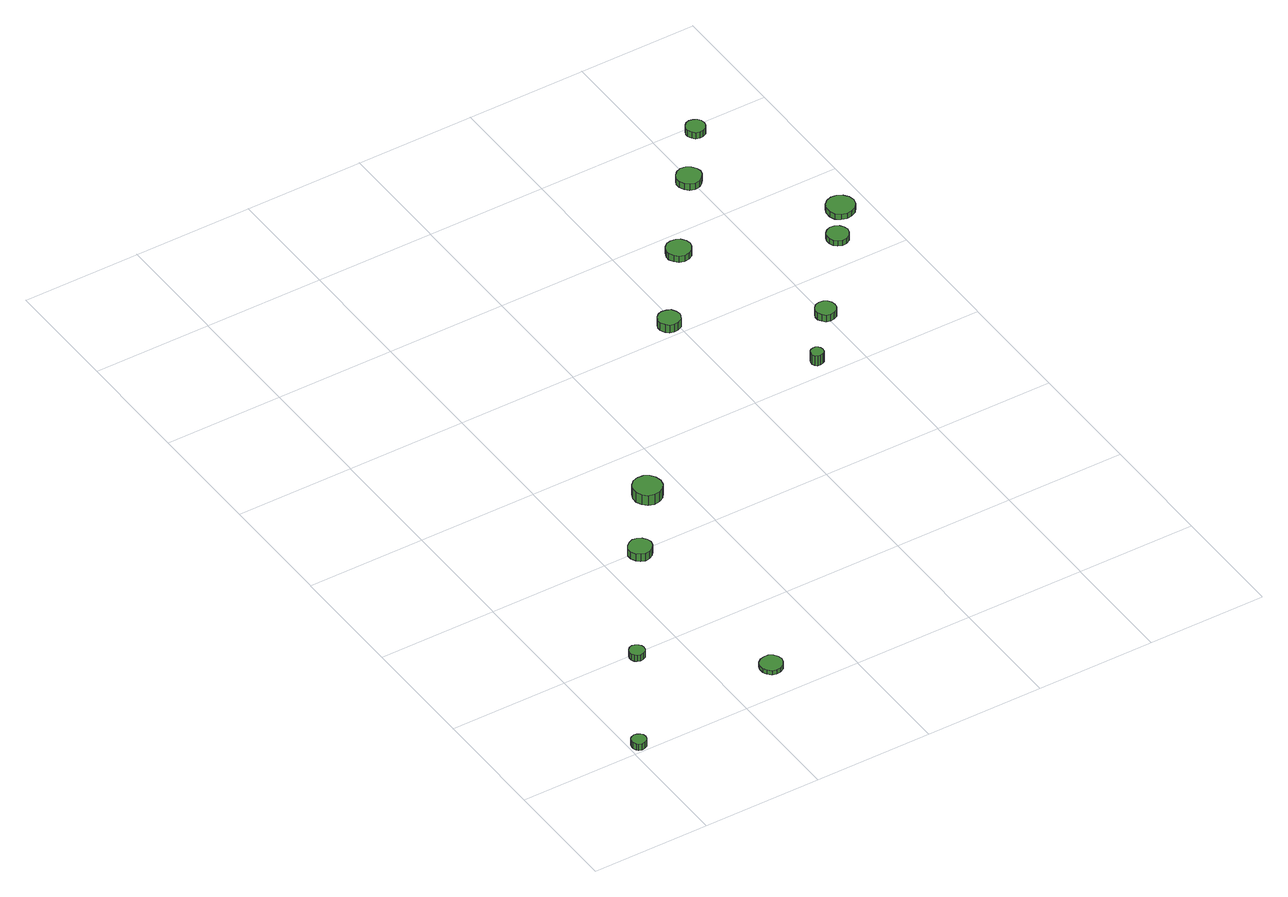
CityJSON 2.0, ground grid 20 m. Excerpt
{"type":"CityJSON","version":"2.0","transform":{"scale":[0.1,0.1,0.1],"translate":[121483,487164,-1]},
"CityObjects":{
"tree1":{"type":"SolitaryVegetationObject","attributes":{"function":"something"},"geometry":[{"type":"MultiSurface","lod":"1","boundaries":[[[0,1,2,3,4,5,6,7,8,9,10,11,12,13,14]],[[15,16,17,18,19,20,21,22,23,24,25,26,27,28,29]],[[0,29,28,1]],[[1,28,27,2]],[[2,27,26,3]],[[3,26,25,4]],[[4,25,24,5]],[[5,24,23,6]],[[6,23,22,7]],[[7,22,21,8]],[[8,21,20,9]],[[9,20,19,10]],[[10,19,18,11]],[[11,18,17,12]],[[12,17,16,13]],[[13,16,15,14]],[[14,15,29,0]]]}]},
"tree2":{"type":"SolitaryVegetationObject","attributes":{"function":"something"},"geometry":[{"type":"MultiSurface","lod":"1","boundaries":[[[30,31,32,33,34,35,36,37,38,39,40,41,42,43,44]],[[45,46,47,48,49,50,51,52,53,54,55,56,57,58,59]],[[30,59,58,31]],[[31,58,57,32]],[[32,57,56,33]],[[33,56,55,34]],[[34,55,54,35]],[[35,54,53,36]],[[36,53,52,37]],[[37,52,51,38]],[[38,51,50,39]],[[39,50,49,40]],[[40,49,48,41]],[[41,48,47,42]],[[42,47,46,43]],[[43,46,45,44]],[[44,45,59,30]]]}]},
"tree3":{"type":"SolitaryVegetationObject","attributes":{"function":"something"},"geometry":[{"type":"MultiSurface","lod":"1","boundaries":[[[60,61,62,63,64,65,66,67,68,69,70,71,72,73,74]],[[75,76,77,78,79,80,81,82,83,84,85,86,87,88,89]],[[60,89,88,61]],[[61,88,87,62]],[[62,87,86,63]],[[63,86,85,64]],[[64,85,84,65]],[[65,84,83,66]],[[66,83,82,67]],[[67,82,81,68]],[[68,81,80,69]],[[69,80,79,70]],[[70,79,78,71]],[[71,78,77,72]],[[72,77,76,73]],[[73,76,75,74]],[[74,75,89,60]]]}]},
"tree4":{"type":"SolitaryVegetationObject","attributes":{"function":"something"},"geometry":[{"type":"MultiSurface","lod":"1","boundaries":[[[90,91,92,93,94,95,96,97,98,99,100,101,102,103,104]],[[105,106,107,108,109,110,111,112,113,114,115,116,117,118,119]],[[90,119,118,91]],[[91,118,117,92]],[[92,117,116,93]],[[93,116,115,94]],[[94,115,114,95]],[[95,114,113,96]],[[96,113,112,97]],[[97,112,111,98]],[[98,111,110,99]],[[99,110,109,100]],[[100,109,108,101]],[[101,108,107,102]],[[102,107,106,103]],[[103,106,105,104]],[[104,105,119,90]]]}]},
"tree5":{"type":"SolitaryVegetationObject","attributes":{"function":"something"},"geometry":[{"type":"MultiSurface","lod":"1","boundaries":[[[120,121,122,123,124,125,126,127,128,129,130,131,132,133,134]],[[135,136,137,138,139,140,141,142,143,144,145,146,147,148,149]],[[120,149,148,121]],[[121,148,147,122]],[[122,147,146,123]],[[123,146,145,124]],[[124,145,144,125]],[[125,144,143,126]],[[126,143,142,127]],[[127,142,141,128]],[[128,141,140,129]],[[129,140,139,130]],[[130,139,138,131]],[[131,138,137,132]],[[132,137,136,133]],[[133,136,135,134]],[[134,135,149,120]]]}]},
"tree6":{"type":"SolitaryVegetationObject","attributes":{"function":"something"},"geometry":[{"type":"MultiSurface","lod":"1","boundaries":[[[150,151,152,153,154,155,156,157,158,159,160,161,162,163,164]],[[165,166,167,168,169,170,171,172,173,174,175,176,177,178,179]],[[150,179,178,151]],[[151,178,177,152]],[[152,177,176,153]],[[153,176,175,154]],[[154,175,174,155]],[[155,174,173,156]],[[156,173,172,157]],[[157,172,171,158]],[[158,171,170,159]],[[159,170,169,160]],[[160,169,168,161]],[[161,168,167,162]],[[162,167,166,163]],[[163,166,165,164]],[[164,165,179,150]]]}]},
"tree7":{"type":"SolitaryVegetationObject","attributes":{"function":"something"},"geometry":[{"type":"MultiSurface","lod":"1","boundaries":[[[180,181,182,183,184,185,186,187,188,189,190,191,192,193,194]],[[195,196,197,198,199,200,201,202,203,204,205,206,207,208,209]],[[180,209,208,181]],[[181,208,207,182]],[[182,207,206,183]],[[183,206,205,184]],[[184,205,204,185]],[[185,204,203,186]],[[186,203,202,187]],[[187,202,201,188]],[[188,201,200,189]],[[189,200,199,190]],[[190,199,198,191]],[[191,198,197,192]],[[192,197,196,193]],[[193,196,195,194]],[[194,195,209,180]]]}]},
"tree8":{"type":"SolitaryVegetationObject","attributes":{"function":"something"},"geometry":[{"type":"MultiSurface","lod":"1","boundaries":[[[210,211,212,213,214,215,216,217,218,219,220,221,222,223,224]],[[225,226,227,228,229,230,231,232,233,234,235,236,237,238,239]],[[210,239,238,211]],[[211,238,237,212]],[[212,237,236,213]],[[213,236,235,214]],[[214,235,234,215]],[[215,234,233,216]],[[216,233,232,217]],[[217,232,231,218]],[[218,231,230,219]],[[219,230,229,220]],[[220,229,228,221]],[[221,228,227,222]],[[222,227,226,223]],[[223,226,225,224]],[[224,225,239,210]]]}]},
"tree9":{"type":"SolitaryVegetationObject","attributes":{"function":"something"},"geometry":[{"type":"MultiSurface","lod":"1","boundaries":[[[240,241,242,243,244,245,246,247,248,249,250,251,252,253,254]],[[255,256,257,258,259,260,261,262,263,264,265,266,267,268,269]],[[240,269,268,241]],[[241,268,267,242]],[[242,267,266,243]],[[243,266,265,244]],[[244,265,264,245]],[[245,264,263,246]],[[246,263,262,247]],[[247,262,261,248]],[[248,261,260,249]],[[249,260,259,250]],[[250,259,258,251]],[[251,258,257,252]],[[252,257,256,253]],[[253,256,255,254]],[[254,255,269,240]]]}]},
"tree10":{"type":"SolitaryVegetationObject","attributes":{"function":"something"},"geometry":[{"type":"MultiSurface","lod":"1","boundaries":[[[270,271,272,273,274,275,276,277,278,279,280,281,282,283,284]],[[285,286,287,288,289,290,291,292,293,294,295,296,297,298,299]],[[270,299,298,271]],[[271,298,297,272]],[[272,297,296,273]],[[273,296,295,274]],[[274,295,294,275]],[[275,294,293,276]],[[276,293,292,277]],[[277,292,291,278]],[[278,291,290,279]],[[279,290,289,280]],[[280,289,288,281]],[[281,288,287,282]],[[282,287,286,283]],[[283,286,285,284]],[[284,285,299,270]]]}]},
"tree11":{"type":"SolitaryVegetationObject","attributes":{"function":"something"},"geometry":[{"type":"MultiSurface","lod":"1","boundaries":[[[300,301,302,303,304,305,306,307,308,309,310,311,312,313,314]],[[315,316,317,318,319,320,321,322,323,324,325,326,327,328,329]],[[300,329,328,301]],[[301,328,327,302]],[[302,327,326,303]],[[303,326,325,304]],[[304,325,324,305]],[[305,324,323,306]],[[306,323,322,307]],[[307,322,321,308]],[[308,321,320,309]],[[309,320,319,310]],[[310,319,318,311]],[[311,318,317,312]],[[312,317,316,313]],[[313,316,315,314]],[[314,315,329,300]]]}]},
"tree12":{"type":"SolitaryVegetationObject","attributes":{"function":"something"},"geometry":[{"type":"MultiSurface","lod":"1","boundaries":[[[330,331,332,333,334,335,336,337,338,339,340,341,342,343,344]],[[345,346,347,348,349,350,351,352,353,354,355,356,357,358,359]],[[330,359,358,331]],[[331,358,357,332]],[[332,357,356,333]],[[333,356,355,334]],[[334,355,354,335]],[[335,354,353,336]],[[336,353,352,337]],[[337,352,351,338]],[[338,351,350,339]],[[339,350,349,340]],[[340,349,348,341]],[[341,348,347,342]],[[342,347,346,343]],[[343,346,345,344]],[[344,345,359,330]]]}]},
"tree13":{"type":"SolitaryVegetationObject","attributes":{"function":"something"},"geometry":[{"type":"MultiSurface","lod":"1","boundaries":[[[360,361,362,363,364,365,366,367,368,369,370,371,372,373,374]],[[375,376,377,378,379,380,381,382,383,384,385,386,387,388,389]],[[360,389,388,361]],[[361,388,387,362]],[[362,387,386,363]],[[363,386,385,364]],[[364,385,384,365]],[[365,384,383,366]],[[366,383,382,367]],[[367,382,381,368]],[[368,381,380,369]],[[369,380,379,370]],[[370,379,378,371]],[[371,378,377,372]],[[372,377,376,373]],[[373,376,375,374]],[[374,375,389,360]]]}]}
},
"vertices":[
[29,16,18],[28,21,18],[25,25,18],[20,27,18],[15,28,18],[10,26,18],[7,23,18],[5,18,18],[5,13,18],[7,8,18],[10,5,18],[15,3,18],[20,4,18],[25,6,18],[28,11,18],[28,11,6],[25,6,6],[20,4,6],[15,3,6],[10,5,6],[7,8,6],[5,13,6],[5,18,6],[7,23,6],[10,26,6],[15,28,6],[20,27,6],[25,25,6],[28,21,6],[29,16,6],
[140,194,18],[139,199,18],[136,203,18],[131,206,18],[126,207,18],[121,205,18],[117,201,18],[115,197,18],[115,191,18],[117,186,18],[121,183,18],[126,181,18],[131,182,18],[136,184,18],[139,189,18],[139,189,6],[136,184,6],[131,182,6],[126,181,6],[121,183,6],[117,186,6],[115,191,6],[115,197,6],[117,201,6],[121,205,6],[126,207,6],[131,206,6],[136,203,6],[139,199,6],[140,194,6],
[304,63,14],[302,70,14],[298,77,14],[291,81,14],[283,81,14],[276,79,14],[270,74,14],[267,67,14],[267,59,14],[270,52,14],[276,46,14],[283,44,14],[291,45,14],[298,49,14],[302,55,14],[302,55,6],[298,49,6],[291,45,6],[283,44,6],[276,46,6],[270,52,6],[267,59,6],[267,67,6],[270,74,6],[276,79,6],[283,81,6],[291,81,6],[298,77,6],[302,70,6],[304,63,6],
[282,396,20],[280,403,20],[275,410,20],[268,414,20],[260,415,20],[253,412,20],[247,407,20],[243,400,20],[243,392,20],[247,384,20],[253,379,20],[260,376,20],[268,377,20],[275,381,20],[280,388,20],[280,388,6],[275,381,6],[268,377,6],[260,376,6],[253,379,6],[247,384,6],[243,392,6],[243,400,6],[247,407,6],[253,412,6],[260,415,6],[268,414,6],[275,410,6],[280,403,6],[282,396,6],
[369,505,25],[367,515,25],[361,523,25],[353,528,25],[343,529,25],[333,526,25],[326,519,25],[322,510,25],[322,500,25],[326,491,25],[333,484,25],[343,481,25],[353,482,25],[361,487,25],[367,495,25],[367,495,6],[361,487,6],[353,482,6],[343,481,6],[333,484,6],[326,491,6],[322,500,6],[322,510,6],[326,519,6],[333,526,6],[343,529,6],[353,528,6],[361,523,6],[367,515,6],[369,505,6],
[608,825,21],[606,832,21],[602,839,21],[595,842,21],[587,843,21],[580,841,21],[575,836,21],[571,829,21],[571,821,21],[575,814,21],[580,809,21],[587,807,21],[595,808,21],[602,811,21],[606,818,21],[606,818,6],[602,811,6],[595,808,6],[587,807,6],[580,809,6],[575,814,6],[571,821,6],[571,829,6],[575,836,6],[580,841,6],[587,843,6],[595,842,6],[602,839,6],[606,832,6],[608,825,6],
[743,633,25],[742,637,25],[740,641,25],[736,643,25],[731,643,25],[727,642,25],[724,639,25],[722,635,25],[722,630,25],[724,626,25],[727,623,25],[731,622,25],[736,623,25],[740,625,25],[742,628,25],[742,628,6],[740,625,6],[736,623,6],[731,622,6],[727,623,6],[724,626,6],[722,630,6],[722,635,6],[724,639,6],[727,642,6],[731,643,6],[736,643,6],[740,641,6],[742,637,6],[743,633,6],
[713,959,18],[711,967,18],[706,974,18],[699,978,18],[690,979,18],[682,977,18],[676,971,18],[672,963,18],[672,955,18],[676,947,18],[682,941,18],[690,939,18],[699,940,18],[706,944,18],[711,951,18],[711,951,6],[706,944,6],[699,940,6],[690,939,6],[682,941,6],[676,947,6],[672,955,6],[672,963,6],[676,971,6],[682,977,6],[690,979,6],[699,978,6],[706,974,6],[711,967,6],[713,959,6],
[819,718,19],[818,725,19],[814,730,19],[808,734,19],[801,735,19],[794,733,19],[789,728,19],[786,721,19],[786,714,19],[789,708,19],[794,703,19],[801,701,19],[808,702,19],[814,705,19],[818,711,19],[818,711,6],[814,705,6],[808,702,6],[801,701,6],[794,703,6],[789,708,6],[786,714,6],[786,721,6],[789,728,6],[794,733,6],[801,735,6],[808,734,6],[814,730,6],[818,725,6],[819,718,6],
[818,1094,18],[816,1102,18],[811,1109,18],[804,1114,18],[795,1115,18],[787,1112,18],[781,1106,18],[777,1098,18],[777,1090,18],[781,1082,18],[787,1076,18],[795,1073,18],[804,1074,18],[811,1079,18],[816,1086,18],[816,1086,6],[811,1079,6],[804,1074,6],[795,1073,6],[787,1076,6],[781,1082,6],[777,1090,6],[777,1098,6],[781,1106,6],[787,1112,6],[795,1115,6],[804,1114,6],[811,1109,6],[816,1102,6],[818,1094,6],
[933,860,16],[931,867,16],[927,873,16],[920,877,16],[912,878,16],[905,875,16],[900,870,16],[897,863,16],[897,856,16],[900,849,16],[905,844,16],[912,841,16],[920,842,16],[927,846,16],[931,852,16],[931,852,6],[927,846,6],[920,842,6],[912,841,6],[905,844,6],[900,849,6],[897,856,6],[897,863,6],[900,870,6],[905,875,6],[912,878,6],[920,877,6],[927,873,6],[931,867,6],[933,860,6],
[884,1187,18],[883,1193,18],[879,1199,18],[873,1202,18],[867,1203,18],[860,1201,18],[856,1196,18],[853,1190,18],[853,1184,18],[856,1178,18],[860,1173,18],[867,1171,18],[873,1172,18],[879,1175,18],[883,1181,18],[883,1181,6],[879,1175,6],[873,1172,6],[867,1171,6],[860,1173,6],[856,1178,6],[853,1184,6],[853,1190,6],[856,1196,6],[860,1201,6],[867,1203,6],[873,1202,6],[879,1199,6],[883,1193,6],[884,1187,6],
[978,914,16],[976,923,16],[970,931,16],[961,936,16],[952,937,16],[943,934,16],[935,927,16],[932,919,16],[932,909,16],[935,900,16],[943,894,16],[952,891,16],[961,892,16],[970,897,16],[976,904,16],[976,904,6],[970,897,6],[961,892,6],[952,891,6],[943,894,6],[935,900,6],[932,909,6],[932,919,6],[935,927,6],[943,934,6],[952,937,6],[961,936,6],[970,931,6],[976,923,6],[978,914,6]
]}
